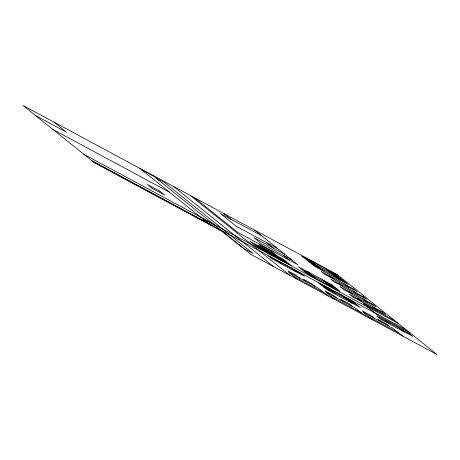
<?xml version="1.0" encoding="UTF-8"?>
<svg xmlns="http://www.w3.org/2000/svg" width="460" height="460" viewBox="0 0 460 460"><rect width="100%" height="100%" fill="white"/><g stroke="black" fill="none" stroke-linecap="round" stroke-linejoin="round"><path stroke-width="0.69" d="M141.237 169.51L153.646 176.186L243.771 248.475L253.075 253.477L165.324 183.097L156.02 178.089M310.31 260.665L301.628 255.99L304.945 258.652L313.634 263.327M314.721 264.086L330.309 272.498M315.054 264.465L306.366 259.796L309.689 262.459L318.377 267.133M261.769 235.819L220.403 213.566L236.216 226.245L277.581 248.503M319.459 267.892L335.053 276.299M319.798 268.272L311.109 263.597L314.433 266.26L323.121 270.934M35.65 115.627L66.677 132.319L54.027 122.17M52.883 129.45L169.539 192.211M284.7 254.207L253.673 237.515L260.786 243.225L291.812 259.917M311.478 274.867L327.066 283.279M262.781 249.188L278.288 257.537M262.855 249.251L278.369 257.6M394.312 320.281L363.285 303.589L379.097 316.267L410.119 332.959M83.875 154.307L398.262 323.449M202.9 218.966L215.309 225.647M91.776 160.643L406.168 329.791M92.724 161.408L209.38 224.169M331.637 291.036L347.225 299.448M402.874 336.156L398.918 332.988L367.897 316.296L371.847 319.464M398.297 332.655L392.765 328.216L362.98 312.19L368.512 316.629M389.815 326.589L386.492 323.926L377.809 319.251L381.127 321.914M374.302 318.24L370.984 315.577L362.296 310.902L365.614 313.565M365.642 316.129L361.686 312.955L330.665 296.263L334.615 299.437M361.071 312.622L355.534 308.183L325.749 292.163L331.286 296.602M352.584 306.555L349.266 303.893L340.578 299.218L343.896 301.881M254.656 230.115L297.741 264.673L237.757 232.398L194.672 197.84M337.071 298.212L333.753 295.544L325.065 290.875L328.382 293.537M283.538 255.467L289.466 260.222M266.208 242.38L273.32 248.089M328.411 296.096L324.461 292.928L293.434 276.236L297.384 279.404M323.84 292.594L318.303 288.155L288.518 272.13L294.055 276.569M315.353 286.528L312.035 283.86L303.347 279.191L306.665 281.853M223.629 213.423L230.748 219.127M299.839 278.179L296.522 275.517L287.833 270.842L291.151 273.505M190.331 195.506L289.938 275.402M173.782 186.605L273.395 266.495M139.656 168.245L210.806 225.308M337.393 274.626L23 105.478L94.15 162.547L222.387 231.541L250.849 254.368L437 354.522L337.393 274.626M325.525 268.663L310.017 260.314L324.242 271.728L339.756 280.077L325.525 268.663M335.34 274.125L326.652 269.457L329.975 272.119L338.658 276.793L335.34 274.125M340.084 277.932L331.395 273.257L334.713 275.919L343.401 280.594L340.084 277.932M344.827 281.738L336.139 277.064L339.457 279.726L348.145 284.401L344.827 281.738M343.982 283.601L329.504 275.81L334.247 279.617L348.726 287.402L343.982 283.601M329.803 276.161L321.115 271.486L324.438 274.148L333.12 278.823L329.803 276.161M353.797 289.07L345.109 284.395L348.427 287.057L357.115 291.732L353.797 289.07M353.47 291.209L338.991 283.417L343.735 287.224L358.214 295.015L353.47 291.209M339.29 283.768L330.602 279.093L333.92 281.756L342.608 286.43L339.29 283.768M363.279 296.677L354.597 292.002L357.914 294.664L366.603 299.339L363.279 296.677M362.957 298.816L348.479 291.03L353.222 294.831L367.701 302.622L362.957 298.816M348.778 291.375L340.089 286.701L343.407 289.369L352.096 294.038L348.778 291.375M372.767 304.284L364.084 299.609L367.402 302.277L376.09 306.947L372.767 304.284M159.861 191.222L147.447 184.54L152.191 188.347L164.605 195.023L159.861 191.222M271.549 251.309L259.141 244.634L263.885 248.44L276.293 255.116L271.549 251.309M322.287 279.444L306.774 271.095L316.261 278.702L331.769 287.051L322.287 279.444M372.445 306.429L357.966 298.638L362.71 302.444L377.188 310.23L372.445 306.429M307.073 271.446L298.385 266.771L301.702 269.433L310.391 274.108L307.073 271.446M332.097 284.907L323.409 280.238L326.732 282.9L335.421 287.575L332.097 284.907M358.265 298.988L349.577 294.314L352.895 296.976L361.583 301.651L358.265 298.988M382.254 311.891L373.566 307.222L376.889 309.885L385.578 314.559L382.254 311.891M273.585 253.765L258.077 245.416L267.559 253.029L283.072 261.372L273.585 253.765M258.37 245.766L249.688 241.092L253.006 243.754L261.694 248.429L258.37 245.766M283.4 259.233L274.712 254.558L278.036 257.22L286.718 261.895L283.4 259.233M311.817 275.247L303.128 270.572L306.446 273.24L315.134 277.909L311.817 275.247M336.841 288.713L328.152 284.038L331.476 286.701L340.164 291.375L336.841 288.713M263.114 249.567L254.426 244.898L257.749 247.56L266.438 252.235L263.114 249.567M288.144 263.034L279.456 258.359L282.773 261.027L291.462 265.696L288.144 263.034M291.255 268.071L276.776 260.279L281.52 264.086L295.998 271.871L291.255 268.071M342.447 295.613L326.933 287.264L336.421 294.872L351.929 303.221L342.447 295.613M277.07 260.63L268.387 255.955L271.705 258.618L280.393 263.292L277.07 260.63M301.064 273.533L292.376 268.864L295.699 271.526L304.388 276.201L301.064 273.533M327.233 287.615L318.544 282.94L321.862 285.602L330.55 290.277L327.233 287.615M352.256 301.076L343.568 296.407L346.892 299.069L355.58 303.744L352.256 301.076M331.971 291.416L323.288 286.741L326.606 289.409L335.294 294.078L331.971 291.416M357 304.882L348.312 300.207L351.635 302.87L360.318 307.544L357 304.882M399.717 328.302L385.238 320.511L389.982 324.317L404.461 332.108L399.717 328.302M385.537 320.861L376.849 316.187L380.167 318.849L388.855 323.524L385.537 320.861M409.532 333.77L400.844 329.096L404.162 331.758L412.85 336.433L409.532 333.77"/></g></svg>
